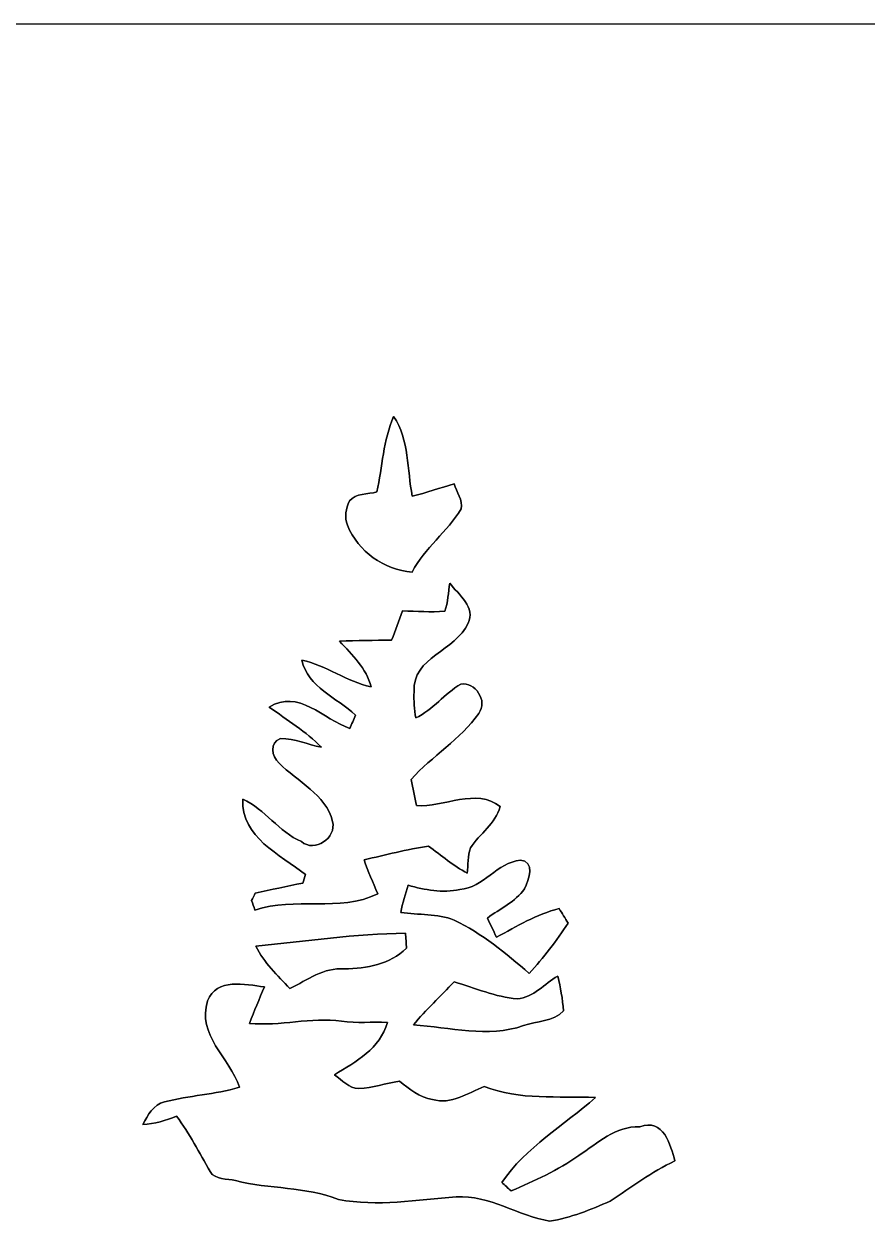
# Model space of a CAD drawing. Header units: centimetres. Extents: x -16.8 to 16.8, y -16.7 to 16.7.
# Drawn here: x -3.26 to 5, y 4.92 to 16.67 of the extents above; entities that cross this region are included whole.
import ezdxf

# ---------------------------------------------------------------- set-up
doc = ezdxf.new("R2010")
doc.units = ezdxf.units.CM
doc.header["$MEASUREMENT"] = 0
doc.layers.add('Layer 1', color=7, linetype='Continuous')

msp = doc.modelspace()

# ---------------------------------------------------------------- linework, layer by layer
at = {"layer": 'Layer 1', "color": 7}
for points, knots in [([(-16.77458, 16.66875), (-16.77458, 16.66875), (16.77458, 16.66875), (16.77458, 16.66875), (16.77458, 16.66875), (16.77458, 16.66875), (16.77458, -16.66875), (16.77458, -16.66875), (16.77458, -16.66875), (16.77458, -16.66875), (-16.77458, -16.66875), (-16.77458, -16.66875), (-16.77458, -16.66875), (-16.77458, -16.66875), (-16.77458, 16.66875), (-16.77458, 16.66875), (-16.77458, 16.66875), (-16.77458, 16.66875), (-16.77458, 16.66875), (-16.77458, 16.66875)], [0, 0, 0, 0, 0.16666667, 0.16666667, 0.16666667, 0.16666667, 0.33333333, 0.33333333, 0.33333333, 0.33333333, 0.5, 0.5, 0.5, 0.5, 0.66666667, 0.66666667, 0.66666667, 0.66666667, 1, 1, 1, 1]), ([(0.19579, 12.08687), (0.10548, 12.06359), (-0.00953, 12.0777), (-0.07479, 11.99938), (-0.07479, 11.99938), (-0.10619, 11.92565), (-0.12524, 11.83887), (-0.09384, 11.76161), (-0.09384, 11.76161), (0.01482, 11.50373), (0.26106, 11.32381), (0.54116, 11.30335), (0.54116, 11.30335), (0.66146, 11.5383), (0.88477, 11.69741), (1.01988, 11.92107), (1.01988, 11.92107), (1.03964, 12.00538), (0.97578, 12.08793), (0.95038, 12.16695), (0.95038, 12.16695), (0.81315, 12.12674), (0.6791, 12.07911), (0.54046, 12.04489), (0.54046, 12.04489), (0.49354, 12.30418), (0.51047, 12.59664), (0.35913, 12.82629), (0.35913, 12.82629), (0.25823, 12.59276), (0.24836, 12.33311), (0.19579, 12.08687), (0.19579, 12.08687), (0.19579, 12.08687), (0.19579, 12.08687), (0.19579, 12.08687)], [0, 0, 0, 0, 0.1, 0.1, 0.1, 0.1, 0.2, 0.2, 0.2, 0.2, 0.3, 0.3, 0.3, 0.3, 0.4, 0.4, 0.4, 0.4, 0.5, 0.5, 0.5, 0.5, 0.6, 0.6, 0.6, 0.6, 0.7, 0.7, 0.7, 0.7, 0.8, 0.8, 0.8, 0.8, 1, 1, 1, 1]), ([(0.90805, 11.19505), (0.895, 11.10262), (0.89006, 11.00843), (0.86078, 10.91918), (0.86078, 10.91918), (0.72214, 10.90754), (0.5842, 10.91953), (0.44591, 10.92235), (0.44591, 10.92235), (0.41099, 10.82746), (0.37606, 10.73221), (0.33902, 10.63766), (0.33902, 10.63766), (0.16933, 10.63519), (-0.00071, 10.63131), (-0.16969, 10.62708), (-0.16969, 10.62708), (-0.05045, 10.4902), (0.09454, 10.36179), (0.13864, 10.17834), (0.13864, 10.17834), (-0.1016, 10.22879), (-0.29986, 10.38931), (-0.53975, 10.44152), (-0.53975, 10.44152), (-0.48013, 10.17199), (-0.19791, 10.07463), (-0.01411, 9.90318), (-0.01411, 9.90318), (-0.03281, 9.85943), (-0.05115, 9.81498), (-0.06914, 9.77053), (-0.06914, 9.77053), (-0.32456, 9.86155), (-0.58138, 10.16353), (-0.85866, 9.97938), (-0.85866, 9.97938), (-0.68474, 9.85485), (-0.49953, 9.7409), (-0.34854, 9.58709), (-0.34854, 9.58709), (-0.48154, 9.61531), (-0.60995, 9.67634), (-0.74789, 9.67246), (-0.74789, 9.67246), (-0.86078, 9.6326), (-0.83467, 9.50101), (-0.76306, 9.43328), (-0.76306, 9.43328), (-0.58808, 9.2516), (-0.30304, 9.12777), (-0.23954, 8.86037), (-0.23954, 8.86037), (-0.19791, 8.70021), (-0.4131, 8.55345), (-0.54469, 8.66387), (-0.54469, 8.66387), (-0.76729, 8.75947), (-0.89853, 8.98066), (-1.11795, 9.07979), (-1.11795, 9.07979), (-1.13418, 8.70232), (-0.75318, 8.54004), (-0.50518, 8.34037), (-0.50518, 8.34037), (-0.51153, 8.31991), (-0.52458, 8.27828), (-0.53093, 8.25782), (-0.53093, 8.25782), (-0.68686, 8.22572), (-0.84173, 8.19291), (-0.99695, 8.1594), (-0.99695, 8.1594), (-1.00577, 8.14176), (-1.02306, 8.10613), (-1.03188, 8.08814), (-1.03188, 8.08814), (-1.02129, 8.05709), (-1.01071, 8.02569), (-1.00013, 7.99394), (-1.00013, 7.99394), (-0.60819, 8.128), (-0.17427, 7.96713), (0.2032, 8.15375), (0.2032, 8.15375), (0.15663, 8.26347), (0.10936, 8.37283), (0.0695, 8.48501), (0.0695, 8.48501), (0.27905, 8.53405), (0.4886, 8.58732), (0.70167, 8.62048), (0.70167, 8.62048), (0.82444, 8.52805), (0.94439, 8.42821), (1.08056, 8.35413), (1.08056, 8.35413), (1.08903, 8.43668), (1.08338, 8.52241), (1.1116, 8.60143), (1.1116, 8.60143), (1.20015, 8.74219), (1.35925, 8.8392), (1.40194, 9.00712), (1.40194, 9.00712), (1.17263, 9.19445), (0.8449, 8.99689), (0.58349, 9.01629), (0.58349, 9.01629), (0.56515, 9.10167), (0.54681, 9.18669), (0.52917, 9.27171), (0.52917, 9.27171), (0.7366, 9.50242), (1.01388, 9.66364), (1.19274, 9.91976), (1.19274, 9.91976), (1.28587, 10.04217), (1.1557, 10.23267), (1.01635, 10.20692), (1.01635, 10.20692), (0.85866, 10.11061), (0.74401, 9.95574), (0.57644, 9.87425), (0.57644, 9.87425), (0.56092, 9.95856), (0.55527, 10.04358), (0.55915, 10.12931), (0.55915, 10.12931), (0.54187, 10.47503), (0.96591, 10.5283), (1.08832, 10.801), (1.08832, 10.801), (1.16522, 10.95516), (0.99378, 11.08287), (0.90805, 11.19505), (0.90805, 11.19505), (0.90805, 11.19505), (0.90805, 11.19505), (0.90805, 11.19505)], [0, 0, 0, 0, 0.02777778, 0.02777778, 0.02777778, 0.02777778, 0.05555556, 0.05555556, 0.05555556, 0.05555556, 0.08333333, 0.08333333, 0.08333333, 0.08333333, 0.11111111, 0.11111111, 0.11111111, 0.11111111, 0.13888889, 0.13888889, 0.13888889, 0.13888889, 0.16666667, 0.16666667, 0.16666667, 0.16666667, 0.19444444, 0.19444444, 0.19444444, 0.19444444, 0.22222222, 0.22222222, 0.22222222, 0.22222222, 0.25, 0.25, 0.25, 0.25, 0.27777778, 0.27777778, 0.27777778, 0.27777778, 0.30555556, 0.30555556, 0.30555556, 0.30555556, 0.33333333, 0.33333333, 0.33333333, 0.33333333, 0.36111111, 0.36111111, 0.36111111, 0.36111111, 0.38888889, 0.38888889, 0.38888889, 0.38888889, 0.41666667, 0.41666667, 0.41666667, 0.41666667, 0.44444444, 0.44444444, 0.44444444, 0.44444444, 0.47222222, 0.47222222, 0.47222222, 0.47222222, 0.5, 0.5, 0.5, 0.5, 0.52777778, 0.52777778, 0.52777778, 0.52777778, 0.55555556, 0.55555556, 0.55555556, 0.55555556, 0.58333333, 0.58333333, 0.58333333, 0.58333333, 0.61111111, 0.61111111, 0.61111111, 0.61111111, 0.63888889, 0.63888889, 0.63888889, 0.63888889, 0.66666667, 0.66666667, 0.66666667, 0.66666667, 0.69444444, 0.69444444, 0.69444444, 0.69444444, 0.72222222, 0.72222222, 0.72222222, 0.72222222, 0.75, 0.75, 0.75, 0.75, 0.77777778, 0.77777778, 0.77777778, 0.77777778, 0.80555556, 0.80555556, 0.80555556, 0.80555556, 0.83333333, 0.83333333, 0.83333333, 0.83333333, 0.86111111, 0.86111111, 0.86111111, 0.86111111, 0.88888889, 0.88888889, 0.88888889, 0.88888889, 0.91666667, 0.91666667, 0.91666667, 0.91666667, 0.94444444, 0.94444444, 0.94444444, 0.94444444, 1, 1, 1, 1]), ([(1.00824, 8.19467), (0.83679, 8.15763), (0.66499, 8.19115), (0.49989, 8.23701), (0.49989, 8.23701), (0.47766, 8.1474), (0.44309, 8.0645), (0.42898, 7.97137), (0.42898, 7.97137), (0.6029, 7.94456), (0.78564, 7.96114), (0.95215, 7.89552), (0.95215, 7.89552), (1.22484, 7.76464), (1.45909, 7.57061), (1.68592, 7.37341), (1.68592, 7.37341), (1.82598, 7.52722), (1.95404, 7.69197), (2.06728, 7.86659), (2.06728, 7.86659), (2.038, 7.91422), (2.00872, 7.96149), (1.98014, 8.00876), (1.98014, 8.00876), (1.75966, 7.95267), (1.56527, 7.83308), (1.36596, 7.72901), (1.36596, 7.72901), (1.33597, 7.79145), (1.30634, 7.85354), (1.27706, 7.91598), (1.27706, 7.91598), (1.40018, 8.00735), (1.55046, 8.07402), (1.64147, 8.20138), (1.64147, 8.20138), (1.68628, 8.29169), (1.74519, 8.47443), (1.6002, 8.48148), (1.6002, 8.48148), (1.37231, 8.46173), (1.23825, 8.21126), (1.00824, 8.19467), (1.00824, 8.19467), (1.00824, 8.19467), (1.00824, 8.19467), (1.00824, 8.19467)], [0, 0, 0, 0, 0.07692308, 0.07692308, 0.07692308, 0.07692308, 0.15384615, 0.15384615, 0.15384615, 0.15384615, 0.23076923, 0.23076923, 0.23076923, 0.23076923, 0.30769231, 0.30769231, 0.30769231, 0.30769231, 0.38461538, 0.38461538, 0.38461538, 0.38461538, 0.46153846, 0.46153846, 0.46153846, 0.46153846, 0.53846154, 0.53846154, 0.53846154, 0.53846154, 0.61538462, 0.61538462, 0.61538462, 0.61538462, 0.69230769, 0.69230769, 0.69230769, 0.69230769, 0.76923077, 0.76923077, 0.76923077, 0.76923077, 0.84615385, 0.84615385, 0.84615385, 0.84615385, 1, 1, 1, 1]), ([(-0.98989, 7.64152), (-0.91299, 7.47818), (-0.77964, 7.35436), (-0.65652, 7.22595), (-0.65652, 7.22595), (-0.48578, 7.3085), (-0.32561, 7.43373), (-0.12312, 7.41856), (-0.12312, 7.41856), (0.09948, 7.42103), (0.31997, 7.45984), (0.48507, 7.62071), (0.48507, 7.62071), (0.4826, 7.65704), (0.47766, 7.73042), (0.47519, 7.76711), (0.47519, 7.76711), (-0.01552, 7.75935), (-0.50236, 7.6895), (-0.98989, 7.64152), (-0.98989, 7.64152), (-0.98989, 7.64152), (-0.98989, 7.64152), (-0.98989, 7.64152)], [0, 0, 0, 0, 0.14285714, 0.14285714, 0.14285714, 0.14285714, 0.28571429, 0.28571429, 0.28571429, 0.28571429, 0.42857143, 0.42857143, 0.42857143, 0.42857143, 0.57142857, 0.57142857, 0.57142857, 0.57142857, 0.71428571, 0.71428571, 0.71428571, 0.71428571, 1, 1, 1, 1]), ([(-1.46262, 7.10565), (-1.57304, 6.77228), (-1.24707, 6.54826), (-1.15076, 6.26004), (-1.15076, 6.26004), (-1.3903, 6.18631), (-1.64394, 6.17961), (-1.88489, 6.1147), (-1.88489, 6.1147), (-1.99461, 6.09), (-2.04893, 5.98558), (-2.09656, 5.89456), (-2.09656, 5.89456), (-1.98191, 5.90021), (-1.87184, 5.93372), (-1.76601, 5.97641), (-1.76601, 5.97641), (-1.64042, 5.80566), (-1.54376, 5.61728), (-1.43898, 5.43384), (-1.43898, 5.43384), (-1.38818, 5.34811), (-1.27212, 5.36857), (-1.18921, 5.34458), (-1.18921, 5.34458), (-0.85796, 5.25851), (-0.50271, 5.29061), (-0.18239, 5.15973), (-0.18239, 5.15973), (0.19932, 5.08741), (0.58914, 5.15655), (0.97261, 5.18513), (0.97261, 5.18513), (1.29752, 5.20629), (1.57621, 5.00133), (1.88701, 4.94806), (1.88701, 4.94806), (2.09303, 4.97946), (2.29023, 5.06271), (2.48109, 5.14315), (2.48109, 5.14315), (2.68605, 5.28355), (2.88749, 5.42996), (3.11326, 5.53755), (3.11326, 5.53755), (3.07128, 5.69242), (3.0039, 5.95771), (2.76966, 5.87269), (2.76966, 5.87269), (2.5333, 5.88116), (2.3555, 5.70936), (2.17276, 5.58976), (2.17276, 5.58976), (1.96744, 5.44618), (1.73955, 5.34), (1.50883, 5.24475), (1.50883, 5.24475), (1.47814, 5.27226), (1.44815, 5.29943), (1.41781, 5.32659), (1.41781, 5.32659), (1.65382, 5.67372), (2.02741, 5.88398), (2.33468, 6.15809), (2.33468, 6.15809), (1.97062, 6.17714), (1.59314, 6.12634), (1.24707, 6.26674), (1.24707, 6.26674), (1.0855, 6.20042), (0.92463, 6.08647), (0.73872, 6.13904), (0.73872, 6.13904), (0.61313, 6.15879), (0.51364, 6.24417), (0.41557, 6.31825), (0.41557, 6.31825), (0.28222, 6.29849), (0.15346, 6.25299), (0.0187, 6.24522), (0.0187, 6.24522), (-0.07761, 6.25016), (-0.14852, 6.32601), (-0.22013, 6.3814), (-0.22013, 6.3814), (-0.01129, 6.51192), (0.22613, 6.63434), (0.29774, 6.89434), (0.29774, 6.89434), (0.14817, 6.89963), (-0.00176, 6.88516), (-0.15064, 6.90457), (-0.15064, 6.90457), (-0.45191, 6.94902), (-0.75071, 6.85447), (-1.05234, 6.88446), (-1.05234, 6.88446), (-1.00612, 7.00511), (-0.95532, 7.12364), (-0.90664, 7.24288), (-0.90664, 7.24288), (-1.09714, 7.26228), (-1.37407, 7.33284), (-1.46262, 7.10565), (-1.46262, 7.10565), (-1.46262, 7.10565), (-1.46262, 7.10565), (-1.46262, 7.10565)], [0, 0, 0, 0, 0.03571429, 0.03571429, 0.03571429, 0.03571429, 0.07142857, 0.07142857, 0.07142857, 0.07142857, 0.10714286, 0.10714286, 0.10714286, 0.10714286, 0.14285714, 0.14285714, 0.14285714, 0.14285714, 0.17857143, 0.17857143, 0.17857143, 0.17857143, 0.21428571, 0.21428571, 0.21428571, 0.21428571, 0.25, 0.25, 0.25, 0.25, 0.28571429, 0.28571429, 0.28571429, 0.28571429, 0.32142857, 0.32142857, 0.32142857, 0.32142857, 0.35714286, 0.35714286, 0.35714286, 0.35714286, 0.39285714, 0.39285714, 0.39285714, 0.39285714, 0.42857143, 0.42857143, 0.42857143, 0.42857143, 0.46428571, 0.46428571, 0.46428571, 0.46428571, 0.5, 0.5, 0.5, 0.5, 0.53571429, 0.53571429, 0.53571429, 0.53571429, 0.57142857, 0.57142857, 0.57142857, 0.57142857, 0.60714286, 0.60714286, 0.60714286, 0.60714286, 0.64285714, 0.64285714, 0.64285714, 0.64285714, 0.67857143, 0.67857143, 0.67857143, 0.67857143, 0.71428571, 0.71428571, 0.71428571, 0.71428571, 0.75, 0.75, 0.75, 0.75, 0.78571429, 0.78571429, 0.78571429, 0.78571429, 0.82142857, 0.82142857, 0.82142857, 0.82142857, 0.85714286, 0.85714286, 0.85714286, 0.85714286, 0.89285714, 0.89285714, 0.89285714, 0.89285714, 0.92857143, 0.92857143, 0.92857143, 0.92857143, 1, 1, 1, 1]), ([(1.57057, 7.12541), (1.35537, 7.13952), (1.15641, 7.23371), (0.95109, 7.29015), (0.95109, 7.29015), (0.8195, 7.14869), (0.67416, 7.01957), (0.5528, 6.86858), (0.5528, 6.86858), (0.91017, 6.84847), (1.28129, 6.74052), (1.63054, 6.86259), (1.63054, 6.86259), (1.76248, 6.90562), (1.92088, 6.9021), (2.02283, 7.00758), (2.02283, 7.00758), (2.0133, 7.12294), (1.99355, 7.23547), (1.96674, 7.3473), (1.96674, 7.3473), (1.83621, 7.27287), (1.72932, 7.13775), (1.57057, 7.12541), (1.57057, 7.12541), (1.57057, 7.12541), (1.57057, 7.12541), (1.57057, 7.12541)], [0, 0, 0, 0, 0.125, 0.125, 0.125, 0.125, 0.25, 0.25, 0.25, 0.25, 0.375, 0.375, 0.375, 0.375, 0.5, 0.5, 0.5, 0.5, 0.625, 0.625, 0.625, 0.625, 0.75, 0.75, 0.75, 0.75, 1, 1, 1, 1])]:
    msp.add_open_spline(points, degree=3, knots=knots, dxfattribs=at)
at = {"layer": 'Layer 1', "color": 252}
for points, knots in [([(0.19579, 12.08687), (0.24836, 12.33311), (0.25823, 12.59276), (0.35913, 12.82629), (0.35913, 12.82629), (0.51047, 12.59664), (0.49354, 12.30418), (0.54046, 12.04489), (0.54046, 12.04489), (0.6791, 12.07911), (0.81315, 12.12674), (0.95038, 12.16695), (0.95038, 12.16695), (0.97578, 12.08793), (1.03964, 12.00538), (1.01988, 11.92107), (1.01988, 11.92107), (0.88477, 11.69741), (0.66146, 11.5383), (0.54116, 11.30335), (0.54116, 11.30335), (0.26106, 11.32381), (0.01482, 11.50373), (-0.09384, 11.76161), (-0.09384, 11.76161), (-0.12524, 11.83887), (-0.10619, 11.92565), (-0.07479, 11.99938), (-0.07479, 11.99938), (-0.00953, 12.0777), (0.10548, 12.06359), (0.19579, 12.08687)], [0, 0, 0, 0, 0.11111111, 0.11111111, 0.11111111, 0.11111111, 0.22222222, 0.22222222, 0.22222222, 0.22222222, 0.33333333, 0.33333333, 0.33333333, 0.33333333, 0.44444444, 0.44444444, 0.44444444, 0.44444444, 0.55555556, 0.55555556, 0.55555556, 0.55555556, 0.66666667, 0.66666667, 0.66666667, 0.66666667, 0.77777778, 0.77777778, 0.77777778, 0.77777778, 1, 1, 1, 1]), ([(0.90805, 11.19505), (0.99378, 11.08287), (1.16522, 10.95516), (1.08832, 10.801), (1.08832, 10.801), (0.96591, 10.5283), (0.54187, 10.47503), (0.55915, 10.12931), (0.55915, 10.12931), (0.55527, 10.04358), (0.56092, 9.95856), (0.57644, 9.87425), (0.57644, 9.87425), (0.74401, 9.95574), (0.85866, 10.11061), (1.01635, 10.20692), (1.01635, 10.20692), (1.1557, 10.23267), (1.28587, 10.04217), (1.19274, 9.91976), (1.19274, 9.91976), (1.01388, 9.66364), (0.7366, 9.50242), (0.52917, 9.27171), (0.52917, 9.27171), (0.54681, 9.18669), (0.56515, 9.10167), (0.58349, 9.01629), (0.58349, 9.01629), (0.8449, 8.99689), (1.17263, 9.19445), (1.40194, 9.00712), (1.40194, 9.00712), (1.35925, 8.8392), (1.20015, 8.74219), (1.1116, 8.60143), (1.1116, 8.60143), (1.08338, 8.52241), (1.08903, 8.43668), (1.08056, 8.35413), (1.08056, 8.35413), (0.94439, 8.42821), (0.82444, 8.52805), (0.70167, 8.62048), (0.70167, 8.62048), (0.4886, 8.58732), (0.27905, 8.53405), (0.0695, 8.48501), (0.0695, 8.48501), (0.10936, 8.37283), (0.15663, 8.26347), (0.2032, 8.15375), (0.2032, 8.15375), (-0.17427, 7.96713), (-0.60819, 8.128), (-1.00013, 7.99394), (-1.00013, 7.99394), (-1.01071, 8.02569), (-1.02129, 8.05709), (-1.03188, 8.08814), (-1.03188, 8.08814), (-1.02306, 8.10613), (-1.00577, 8.14176), (-0.99695, 8.1594), (-0.99695, 8.1594), (-0.84173, 8.19291), (-0.68686, 8.22572), (-0.53093, 8.25782), (-0.53093, 8.25782), (-0.52458, 8.27828), (-0.51153, 8.31991), (-0.50518, 8.34037), (-0.50518, 8.34037), (-0.75318, 8.54004), (-1.13418, 8.70232), (-1.11795, 9.07979), (-1.11795, 9.07979), (-0.89853, 8.98066), (-0.76729, 8.75947), (-0.54469, 8.66387), (-0.54469, 8.66387), (-0.4131, 8.55345), (-0.19791, 8.70021), (-0.23954, 8.86037), (-0.23954, 8.86037), (-0.30304, 9.12777), (-0.58808, 9.2516), (-0.76306, 9.43328), (-0.76306, 9.43328), (-0.83467, 9.50101), (-0.86078, 9.6326), (-0.74789, 9.67246), (-0.74789, 9.67246), (-0.60995, 9.67634), (-0.48154, 9.61531), (-0.34854, 9.58709), (-0.34854, 9.58709), (-0.49953, 9.7409), (-0.68474, 9.85485), (-0.85866, 9.97938), (-0.85866, 9.97938), (-0.58138, 10.16353), (-0.32456, 9.86155), (-0.06914, 9.77053), (-0.06914, 9.77053), (-0.05115, 9.81498), (-0.03281, 9.85943), (-0.01411, 9.90318), (-0.01411, 9.90318), (-0.19791, 10.07463), (-0.48013, 10.17199), (-0.53975, 10.44152), (-0.53975, 10.44152), (-0.29986, 10.38931), (-0.1016, 10.22879), (0.13864, 10.17834), (0.13864, 10.17834), (0.09454, 10.36179), (-0.05045, 10.4902), (-0.16969, 10.62708), (-0.16969, 10.62708), (-0.00071, 10.63131), (0.16933, 10.63519), (0.33902, 10.63766), (0.33902, 10.63766), (0.37606, 10.73221), (0.41099, 10.82746), (0.44591, 10.92235), (0.44591, 10.92235), (0.5842, 10.91953), (0.72214, 10.90754), (0.86078, 10.91918), (0.86078, 10.91918), (0.89006, 11.00843), (0.895, 11.10262), (0.90805, 11.19505)], [0, 0, 0, 0, 0.02857143, 0.02857143, 0.02857143, 0.02857143, 0.05714286, 0.05714286, 0.05714286, 0.05714286, 0.08571429, 0.08571429, 0.08571429, 0.08571429, 0.11428571, 0.11428571, 0.11428571, 0.11428571, 0.14285714, 0.14285714, 0.14285714, 0.14285714, 0.17142857, 0.17142857, 0.17142857, 0.17142857, 0.2, 0.2, 0.2, 0.2, 0.22857143, 0.22857143, 0.22857143, 0.22857143, 0.25714286, 0.25714286, 0.25714286, 0.25714286, 0.28571429, 0.28571429, 0.28571429, 0.28571429, 0.31428571, 0.31428571, 0.31428571, 0.31428571, 0.34285714, 0.34285714, 0.34285714, 0.34285714, 0.37142857, 0.37142857, 0.37142857, 0.37142857, 0.4, 0.4, 0.4, 0.4, 0.42857143, 0.42857143, 0.42857143, 0.42857143, 0.45714286, 0.45714286, 0.45714286, 0.45714286, 0.48571429, 0.48571429, 0.48571429, 0.48571429, 0.51428571, 0.51428571, 0.51428571, 0.51428571, 0.54285714, 0.54285714, 0.54285714, 0.54285714, 0.57142857, 0.57142857, 0.57142857, 0.57142857, 0.6, 0.6, 0.6, 0.6, 0.62857143, 0.62857143, 0.62857143, 0.62857143, 0.65714286, 0.65714286, 0.65714286, 0.65714286, 0.68571429, 0.68571429, 0.68571429, 0.68571429, 0.71428571, 0.71428571, 0.71428571, 0.71428571, 0.74285714, 0.74285714, 0.74285714, 0.74285714, 0.77142857, 0.77142857, 0.77142857, 0.77142857, 0.8, 0.8, 0.8, 0.8, 0.82857143, 0.82857143, 0.82857143, 0.82857143, 0.85714286, 0.85714286, 0.85714286, 0.85714286, 0.88571429, 0.88571429, 0.88571429, 0.88571429, 0.91428571, 0.91428571, 0.91428571, 0.91428571, 0.94285714, 0.94285714, 0.94285714, 0.94285714, 1, 1, 1, 1]), ([(1.00824, 8.19467), (1.23825, 8.21126), (1.37231, 8.46173), (1.6002, 8.48148), (1.6002, 8.48148), (1.74519, 8.47443), (1.68628, 8.29169), (1.64147, 8.20138), (1.64147, 8.20138), (1.55046, 8.07402), (1.40018, 8.00735), (1.27706, 7.91598), (1.27706, 7.91598), (1.30634, 7.85354), (1.33597, 7.79145), (1.36596, 7.72901), (1.36596, 7.72901), (1.56527, 7.83308), (1.75966, 7.95267), (1.98014, 8.00876), (1.98014, 8.00876), (2.00872, 7.96149), (2.038, 7.91422), (2.06728, 7.86659), (2.06728, 7.86659), (1.95404, 7.69197), (1.82598, 7.52722), (1.68592, 7.37341), (1.68592, 7.37341), (1.45909, 7.57061), (1.22484, 7.76464), (0.95215, 7.89552), (0.95215, 7.89552), (0.78564, 7.96114), (0.6029, 7.94456), (0.42898, 7.97137), (0.42898, 7.97137), (0.44309, 8.0645), (0.47766, 8.1474), (0.49989, 8.23701), (0.49989, 8.23701), (0.66499, 8.19115), (0.83679, 8.15763), (1.00824, 8.19467)], [0, 0, 0, 0, 0.08333333, 0.08333333, 0.08333333, 0.08333333, 0.16666667, 0.16666667, 0.16666667, 0.16666667, 0.25, 0.25, 0.25, 0.25, 0.33333333, 0.33333333, 0.33333333, 0.33333333, 0.41666667, 0.41666667, 0.41666667, 0.41666667, 0.5, 0.5, 0.5, 0.5, 0.58333333, 0.58333333, 0.58333333, 0.58333333, 0.66666667, 0.66666667, 0.66666667, 0.66666667, 0.75, 0.75, 0.75, 0.75, 0.83333333, 0.83333333, 0.83333333, 0.83333333, 1, 1, 1, 1]), ([(-0.98989, 7.64152), (-0.50236, 7.6895), (-0.01552, 7.75935), (0.47519, 7.76711), (0.47519, 7.76711), (0.47766, 7.73042), (0.4826, 7.65704), (0.48507, 7.62071), (0.48507, 7.62071), (0.31997, 7.45984), (0.09948, 7.42103), (-0.12312, 7.41856), (-0.12312, 7.41856), (-0.32561, 7.43373), (-0.48578, 7.3085), (-0.65652, 7.22595), (-0.65652, 7.22595), (-0.77964, 7.35436), (-0.91299, 7.47818), (-0.98989, 7.64152)], [0, 0, 0, 0, 0.16666667, 0.16666667, 0.16666667, 0.16666667, 0.33333333, 0.33333333, 0.33333333, 0.33333333, 0.5, 0.5, 0.5, 0.5, 0.66666667, 0.66666667, 0.66666667, 0.66666667, 1, 1, 1, 1]), ([(-1.46262, 7.10565), (-1.37407, 7.33284), (-1.09714, 7.26228), (-0.90664, 7.24288), (-0.90664, 7.24288), (-0.95532, 7.12364), (-1.00612, 7.00511), (-1.05234, 6.88446), (-1.05234, 6.88446), (-0.75071, 6.85447), (-0.45191, 6.94902), (-0.15064, 6.90457), (-0.15064, 6.90457), (-0.00176, 6.88516), (0.14817, 6.89963), (0.29774, 6.89434), (0.29774, 6.89434), (0.22613, 6.63434), (-0.01129, 6.51192), (-0.22013, 6.3814), (-0.22013, 6.3814), (-0.14852, 6.32601), (-0.07761, 6.25016), (0.0187, 6.24522), (0.0187, 6.24522), (0.15346, 6.25299), (0.28222, 6.29849), (0.41557, 6.31825), (0.41557, 6.31825), (0.51364, 6.24417), (0.61313, 6.15879), (0.73872, 6.13904), (0.73872, 6.13904), (0.92463, 6.08647), (1.0855, 6.20042), (1.24707, 6.26674), (1.24707, 6.26674), (1.59314, 6.12634), (1.97062, 6.17714), (2.33468, 6.15809), (2.33468, 6.15809), (2.02741, 5.88398), (1.65382, 5.67372), (1.41781, 5.32659), (1.41781, 5.32659), (1.44815, 5.29943), (1.47814, 5.27226), (1.50883, 5.24475), (1.50883, 5.24475), (1.73955, 5.34), (1.96744, 5.44618), (2.17276, 5.58976), (2.17276, 5.58976), (2.3555, 5.70936), (2.5333, 5.88116), (2.76966, 5.87269), (2.76966, 5.87269), (3.0039, 5.95771), (3.07128, 5.69242), (3.11326, 5.53755), (3.11326, 5.53755), (2.88749, 5.42996), (2.68605, 5.28355), (2.48109, 5.14315), (2.48109, 5.14315), (2.29023, 5.06271), (2.09303, 4.97946), (1.88701, 4.94806), (1.88701, 4.94806), (1.57621, 5.00133), (1.29752, 5.20629), (0.97261, 5.18513), (0.97261, 5.18513), (0.58914, 5.15655), (0.19932, 5.08741), (-0.18239, 5.15973), (-0.18239, 5.15973), (-0.50271, 5.29061), (-0.85796, 5.25851), (-1.18921, 5.34458), (-1.18921, 5.34458), (-1.27212, 5.36857), (-1.38818, 5.34811), (-1.43898, 5.43384), (-1.43898, 5.43384), (-1.54376, 5.61728), (-1.64042, 5.80566), (-1.76601, 5.97641), (-1.76601, 5.97641), (-1.87184, 5.93372), (-1.98191, 5.90021), (-2.09656, 5.89456), (-2.09656, 5.89456), (-2.04893, 5.98558), (-1.99461, 6.09), (-1.88489, 6.1147), (-1.88489, 6.1147), (-1.64394, 6.17961), (-1.3903, 6.18631), (-1.15076, 6.26004), (-1.15076, 6.26004), (-1.24707, 6.54826), (-1.57304, 6.77228), (-1.46262, 7.10565)], [0, 0, 0, 0, 0.03703704, 0.03703704, 0.03703704, 0.03703704, 0.07407407, 0.07407407, 0.07407407, 0.07407407, 0.11111111, 0.11111111, 0.11111111, 0.11111111, 0.14814815, 0.14814815, 0.14814815, 0.14814815, 0.18518519, 0.18518519, 0.18518519, 0.18518519, 0.22222222, 0.22222222, 0.22222222, 0.22222222, 0.25925926, 0.25925926, 0.25925926, 0.25925926, 0.2962963, 0.2962963, 0.2962963, 0.2962963, 0.33333333, 0.33333333, 0.33333333, 0.33333333, 0.37037037, 0.37037037, 0.37037037, 0.37037037, 0.40740741, 0.40740741, 0.40740741, 0.40740741, 0.44444444, 0.44444444, 0.44444444, 0.44444444, 0.48148148, 0.48148148, 0.48148148, 0.48148148, 0.51851852, 0.51851852, 0.51851852, 0.51851852, 0.55555556, 0.55555556, 0.55555556, 0.55555556, 0.59259259, 0.59259259, 0.59259259, 0.59259259, 0.62962963, 0.62962963, 0.62962963, 0.62962963, 0.66666667, 0.66666667, 0.66666667, 0.66666667, 0.7037037, 0.7037037, 0.7037037, 0.7037037, 0.74074074, 0.74074074, 0.74074074, 0.74074074, 0.77777778, 0.77777778, 0.77777778, 0.77777778, 0.81481481, 0.81481481, 0.81481481, 0.81481481, 0.85185185, 0.85185185, 0.85185185, 0.85185185, 0.88888889, 0.88888889, 0.88888889, 0.88888889, 0.92592593, 0.92592593, 0.92592593, 0.92592593, 1, 1, 1, 1]), ([(1.57057, 7.12541), (1.72932, 7.13775), (1.83621, 7.27287), (1.96674, 7.3473), (1.96674, 7.3473), (1.99355, 7.23547), (2.0133, 7.12294), (2.02283, 7.00758), (2.02283, 7.00758), (1.92088, 6.9021), (1.76248, 6.90562), (1.63054, 6.86259), (1.63054, 6.86259), (1.28129, 6.74052), (0.91017, 6.84847), (0.5528, 6.86858), (0.5528, 6.86858), (0.67416, 7.01957), (0.8195, 7.14869), (0.95109, 7.29015), (0.95109, 7.29015), (1.15641, 7.23371), (1.35537, 7.13952), (1.57057, 7.12541)], [0, 0, 0, 0, 0.14285714, 0.14285714, 0.14285714, 0.14285714, 0.28571429, 0.28571429, 0.28571429, 0.28571429, 0.42857143, 0.42857143, 0.42857143, 0.42857143, 0.57142857, 0.57142857, 0.57142857, 0.57142857, 0.71428571, 0.71428571, 0.71428571, 0.71428571, 1, 1, 1, 1])]:
    msp.add_open_spline(points, degree=3, knots=knots, dxfattribs=at)

doc.saveas('drawing.dxf')
